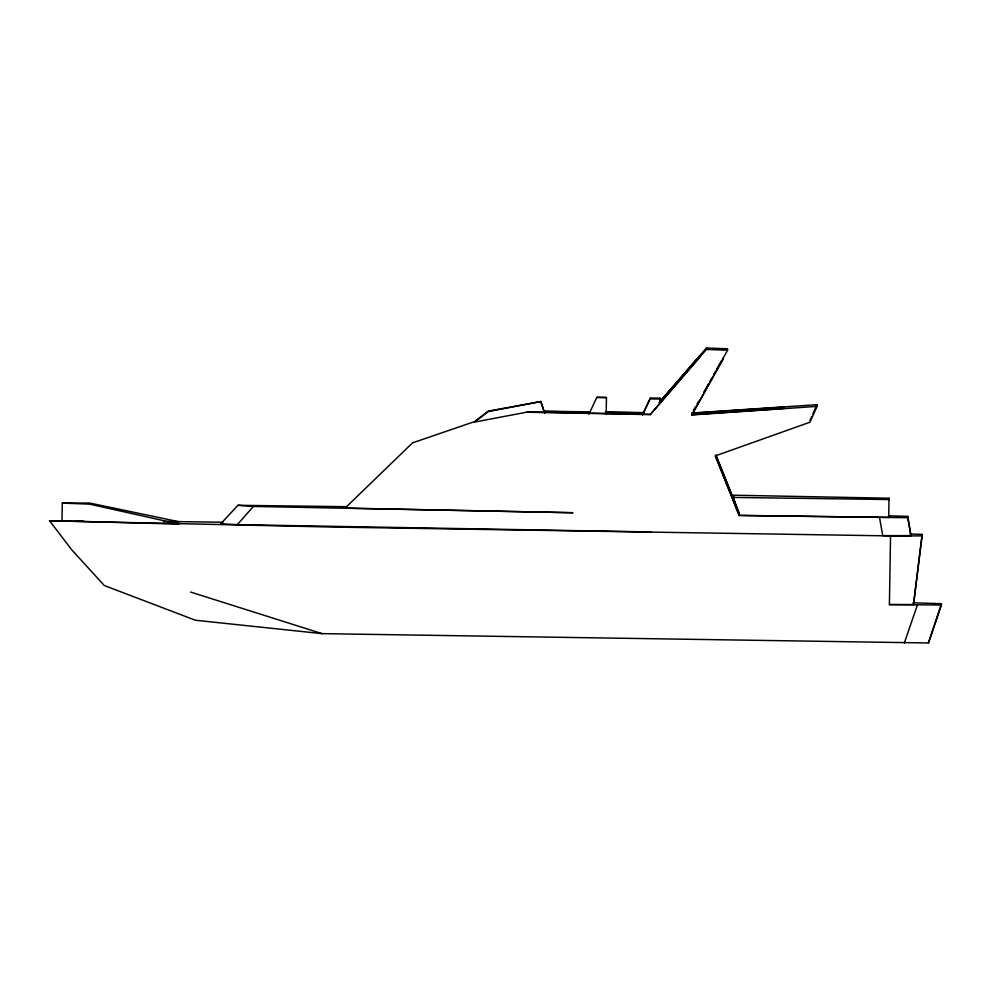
<?xml version="1.0" encoding="UTF-8"?>
<svg xmlns="http://www.w3.org/2000/svg" width="991" height="991" viewBox="0 0 991 991"><rect width="100%" height="100%" fill="white"/><g stroke="black" fill="none" stroke-linecap="round" stroke-linejoin="round"><path stroke-width="1.49" d="M62.297 503.118L61.999 520.981L178.962 524.078L89.512 504.122L62.297 503.118L89.512 503.019L178.962 521.737L163.49 521.588M606.17 414.362L606.455 397.527L596.855 397.366L588.951 414.164M659.969 403.647L660.043 398.196L650.443 398.035L642.54 414.399M889.001 498.225L889.001 499.538L733.216 497.42L739.794 515.394L888.716 517.401L889.001 498.225L733.216 495.203L734.232 497.965M912.934 602.776L941.45 603.705L941.45 604.993L889.41 604.584L890.55 535.908L922.101 535.908L922.101 534.409L910.085 534.013M922.101 534.409L913.516 604.535L889.41 604.584M913.516 604.535L922.101 535.908M941.45 603.705L928.456 642.973L322.025 633.633L195.413 620.242L104.303 585.52L71.798 549.894L49.55 520.783L63.213 520.733M904.349 642.986L917.356 605.055M928.456 642.973L941.45 604.993M809.944 420.518L811.716 416.554M812.893 413.916L817.03 404.687L691.829 413.024M817.03 404.687L817.03 406.384L809.944 422.203L715.366 455.86L739.187 515.469L907.768 517.723L910.952 535.635L882.721 535.611L879.55 517.686M642.54 415.254L650.443 398.035M817.03 406.384L691.829 414.944L727.567 350.219L727.555 348.77L706.422 348.014L659.263 402.284M691.829 414.944L722.996 359.51L722.996 358.209M693.353 410.584L695.632 406.558M697.156 403.87L698.68 401.182M703.994 391.779L708.553 383.728M710.076 381.04L711.6 378.351M713.879 374.325L715.403 371.637M716.927 368.949L721.485 360.897M526.456 412.206L650.232 414.597L699.609 357.243L699.609 355.942L659.3 402.457M650.232 414.597L706.422 349.451L706.422 348.014M347.37 506.698L237.951 505.311L220.758 523.793L237.32 524.648L253.423 506.426L572.984 512.731L345.103 508.086L412.553 442.853L474.59 421.596L488.253 411.116L540.875 401.528L544.654 412.974M540.875 401.528L488.253 411.599L474.59 422.079L528.364 411.872L650.232 414.362M691.829 414.709L784.302 408.416L784.302 407.09L691.829 413.272M75.613 520.932L83.17 520.907M167.479 521.477L223.012 522.257M543.477 411.228L589.893 411.86M605.365 412.07L644.039 412.59M543.985 411.438L590.178 412.083M605.575 412.293L644.076 412.838M650.443 398.89L660.043 399.051L660.043 398.196M651.31 531.956L237.32 524.648M890.55 535.908L332.592 527.051L49.55 520.783M888.456 515.778L907.768 516.385L910.952 535.635M706.422 349.451L727.567 350.219M253.423 506.426L237.951 505.311M190.532 592.048L322.025 633.633M715.923 455.104L732.944 497.519M734.083 500.356L735.211 503.18M715.923 455.29L739.187 513.251M540.875 402.012L544.654 413.47M907.768 516.385L907.768 517.723M888.716 516.076L888.716 517.401M739.187 515.469L715.366 455.86M606.455 397.527L596.855 397.366"/></g></svg>
